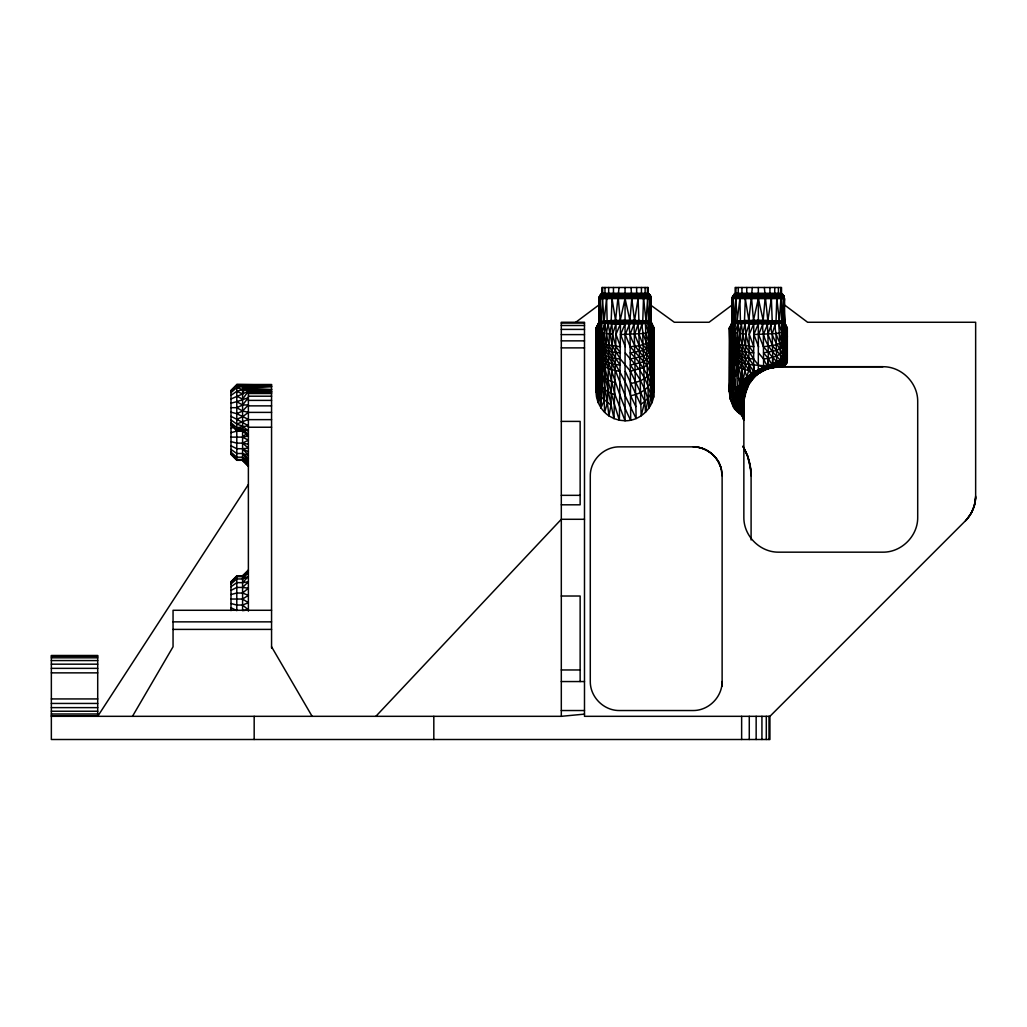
<?xml version="1.0" encoding="UTF-8"?>
<svg xmlns="http://www.w3.org/2000/svg" width="1027" height="1027" viewBox="0 0 1027 1027"><rect width="100%" height="100%" fill="white"/><g stroke="black" fill="none" stroke-linecap="round" stroke-linejoin="round"><path stroke-width="1.5" d="M650.72 297.316L650.361 295.686L649.898 297.727L649.719 295.571L651.131 298.587L650.938 304.878L650.938 297.085L599.177 297.085L599.062 322.208L600.025 322.799L648.165 323.184L648.512 332.453L651.105 345.906L643.236 350.515L630.231 352.864C643.21 364.534 651.631 379.939 653.467 397.462L651.079 331.349L651.131 298.587L650.361 295.686L648.23 293.286L601.873 293.286L599.755 295.686L598.972 298.587L599.909 341.798L603.17 354.495L608.369 368.411L615.032 394.702L625.058 420.775C640.553 421.006 654.25 407.295 654.032 391.8L654.032 328.062L651.131 322.26L651.131 298.587L649.436 294.492L647.446 293.286L647.446 287.496M651.85 324.031L650.207 321.772L650.052 297.085L647.446 293.286L649.244 295.455L649.436 294.492L600.679 294.492L598.972 299.101L600.679 294.492L602.669 293.286L602.669 287.496M735.948 287.496L735.948 293.286L733.958 294.492L732.264 298.587L732.264 322.26L729.363 328.062L729.363 391.8L730.223 398.784L732.726 405.344L738.041 406.358C732.572 377.795 761.097 365.445 784.269 362.017L785.129 362.403C790.058 341.734 782.292 319.744 784.41 298.587L783.64 295.686L781.521 293.286L781.521 287.496L735.152 287.496L735.152 293.286L732.456 297.085L732.264 304.891L709.079 322.26L674.315 322.26L650.361 304.878M732.675 297.316L733.034 295.686L733.483 297.727L733.676 295.571L732.264 298.587L732.444 304.878L732.456 297.085L732.264 299.101L732.456 297.085L784.217 297.085L784.41 322.26L787.311 328.062L787.311 360.349C786.361 369.771 775.103 365.098 769.287 368C775.064 365.882 785.257 369.181 785.963 360.413L784.333 322.337L783.498 321.772L783.524 298.587L782.779 295.686L780.725 293.286L780.725 287.496M651.105 298.806L650.938 304.878L650.797 297.381M602.669 293.286L600.615 295.686L599.871 298.587L599.896 321.772C611.476 326.175 628.729 322.837 642.093 323.646C666.022 321.554 632.221 320.27 629.615 323.839C627.548 340.181 639.243 352.338 649.77 363.019L654.032 391.8L651.041 322.208L651.131 298.587L598.972 298.587L598.985 304.916L575.8 322.26M784.217 297.085L784.23 304.878L784.217 297.085L784.41 304.878L807.594 322.26L975.65 322.26L975.65 496.195C975.637 505.323 971.914 514.322 965.47 520.792L769.929 716.32L584.491 716.32L584.491 322.26L561.307 322.26L561.307 716.32L51.35 716.32M597.2 365.728L598.317 402.879L599.421 394.163L601.912 332.543L599.871 298.587L599.062 322.208L596.084 328.062L596.084 391.8C596.199 401.313 601.065 410.543 608.96 415.896L607.419 403.02L609.319 333.801L611.861 323.749L612.528 334.109L615.789 346.407L620.436 352.903C612.952 352.017 603.876 351.529 598.638 345.354L613.966 418.567L608.96 415.896L610.975 405.139L612.528 334.109L616.059 323.813L615.982 334.34L620.488 346.779L606.084 344.597L598.844 340.733C604.659 367.422 610.834 394.214 619.397 420.223L613.966 418.567L615.982 334.34L620.488 323.839L619.397 420.223L625.058 420.775L625.058 323.852L607.188 323.069L606.61 298.587L608.664 293.286L608.664 287.496M738.259 287.496L738.259 293.286L735.756 298.587L734.883 321.361C733.933 339.847 740.711 358.423 751.096 373.777L755.744 374.996L767.875 368.423L780.199 366.588L785.437 364.855L765.141 369.412L757.656 373.751L750.095 380.542L756.129 374.816L762.342 370.606L770.032 367.743L781.277 366.421L785.129 362.403L784.41 298.587L732.264 298.587L732.354 322.337L753.779 323.839L753.587 371.299C743.946 380.555 731.147 390.311 732.726 405.344C734.305 411.763 743.291 413.611 743.856 420.159M599.319 304.493L598.972 298.587L600.384 295.571M732.893 303.928L732.29 298.806L732.264 304.878L733.034 304.878M653.3 326.612L654.032 328.062L654.032 391.8L651.131 322.26L653.66 329.564L653.66 380.889L650.669 356.664L649.346 352.826L643.069 344.867L638.897 333.993L637.947 323.146L638.91 320.514L638.088 298.587L636.637 293.286L636.637 287.496M735.127 406.114C733.599 394.959 738.285 384.214 746.796 377.012L748.696 370.554L749.338 323.813L748.041 323.171C743.946 323.351 735.602 325.174 733.188 321.772L733.15 298.587L733.894 295.686L735.948 293.286L734.138 295.455L733.958 294.492L782.715 294.492L784.012 297.316L782.715 294.492L780.725 293.286L782.535 295.455L782.715 294.492M599.177 297.085L599.165 304.878L599.011 298.806L599.255 303.081M650.797 304.493L651.002 298.228L650.502 303.928M783.96 366.01L767.875 368.231L760.185 371.967L752.059 378.295L746.796 377.012C741.699 359.129 731.198 342.286 733.304 322.799L730.107 386.909L730.223 398.784L733.432 405.524L737.604 387.359L743.176 380.362L741.661 368.411L736.449 354.495L733.188 341.798L732.456 297.085L732.444 304.878L732.79 304.287M743.856 400.62L743.856 517.39C743.638 535.991 760.019 552.372 778.62 552.167L882.925 552.167C901.526 552.372 917.92 535.991 917.702 517.39L917.702 401.493C917.92 382.891 901.526 366.511 882.925 366.716L780.905 366.716L783.357 366.241L782.51 366.061L770.879 367.589L763.536 370.169L755.744 375.304L748.105 383.841L754.896 376.075L760.339 371.915L770.815 367.499L772.137 364.97L784.269 362.017L785.565 358.577C783.601 346.317 773.626 336.779 775.372 323.646L740.467 323.069L739.902 298.587L741.943 293.286L741.943 287.496M650.938 304.878L650.964 297.933M740.583 412.636L741.058 413.509L734.87 408.797L733.997 406.718L736.718 406.576L740.583 412.636L743.818 413.162L743.856 402.828L743.805 419.221L741.751 411.711L733.869 405.947L735.512 408.862L742.239 414.6L741.61 412.713L732.726 405.344L738.952 407.141L743.651 418.515L742.803 405.806L743.625 403.598C739.684 381.364 761.431 366.267 780.982 363.083L782.767 362.595L782.844 357.922L781.444 323.184L749.338 323.813L745.807 334.109L745.037 369.617L743.176 380.362C745.166 381.8 748.144 382.712 750.301 381.133C758.131 369.694 771.996 366.228 784.679 363.442L786.502 360.246L786.592 328.524L785.501 328.268L785.141 333.916L784.371 322.26L785.141 324.031M738.041 406.358C740.159 407.514 744.947 401.929 743.253 405.395L743.843 419.594L743.124 404.587L743.856 402.828M596.828 374.419L598.613 323.107L596.443 329.847L596.443 332.35L598.613 323.71M625.34 346.895L620.578 334.52L625.058 323.852L626.663 323.184L626.714 321.207L625.058 320.244L611.193 320.514L599.062 322.208L651.041 322.208L651.85 333.916L652.222 328.268L653.3 328.524L653.3 372.506C656.009 354.482 641.554 341.015 642.093 323.646L634.057 323.813L630.064 334.507L630.706 420.223C621.091 401.878 615.892 381.762 608.536 362.634C602.618 350.181 599.563 336.612 600.025 322.799L596.648 397.449L597.83 390.619L600.32 332.029L601.938 323.184L614.441 321.297L641.246 321.438L642.774 320.732L650.207 321.772L651.041 322.208L651.85 339.013C652.235 334.635 651.516 329.5 654.032 328.062M730.107 374.419L731.904 323.107L729.722 329.847L729.722 380.889L730.813 332.812L731.904 323.107L731.532 324.198M752.534 378.501C751.109 383.713 744.665 388.27 740.146 383.816L741.34 379.939C739.517 366.562 733.342 354.238 732.123 340.733L739.363 344.597L753.779 346.779L749.274 334.34L753.779 323.839L759.941 323.184L760.006 321.207L758.337 320.244L744.485 320.514L732.354 322.337L729.363 391.8L730.107 386.909L732.687 403.983C744.793 410.286 744.793 395.164 746.809 387.449C751.417 378.398 755.461 373.956 764.614 369.669C751.366 375.253 743.189 389.451 743.625 403.598M784.102 302.952L784.204 297.869M598.972 298.587L599.011 322.26L596.443 380.889L597.714 328.152L598.613 323.351L596.084 391.8L596.815 386.909L599.421 394.163L600.975 407.899L604.261 400.44L606.443 333.428L608.023 323.646L612.272 345.945L620.398 359.039L630.385 371.235L644.815 401.364L645.534 412.289L648.332 397.731L645.431 323.466L646.137 321.656L643.351 297.085L641.439 293.286L641.439 287.496M729.363 391.8L731.904 323.351M743.856 419.658L743.856 417.912M597.945 348.346L598.613 326.817M651.131 300.5L650.938 297.085M731.237 348.346L731.904 326.817M740.634 384.316C736.95 390.607 735.974 398.283 738.233 405.241L737.052 406.371L735.242 400.633C738.606 380.439 758.054 367.923 776.823 363.956L776.001 333.57L782.908 332.093C781.188 302.734 791.971 350.104 784.782 323.633M599.011 300.834L599.1 298.228L598.972 304.878M597.573 357.037L598.253 323.71M730.852 357.037L731.532 323.71M743.856 405.126C744.472 409.824 737.874 408.9 734.87 408.797L734.741 407.809C737.656 408.181 743.83 408.643 743.779 404.522M744.87 391.467L743.856 401.493C741.969 379.271 763.78 365.137 783.691 363.545L786.053 360.22L785.86 326.432L784.782 325.533M737.027 407.231L741.943 410.62L743.83 417.463L743.33 411.66L741.34 408.528L735.229 406.358L740.223 413.38L735.512 408.862M743.176 380.362L741.34 379.939L742.611 333.801L741.301 323.646L739.722 333.428L737.604 387.359L735.268 386.717L731.519 380.85L730.505 377.679L730.479 365.728M774.73 287.496L774.73 293.286L776.643 297.085L779.429 321.656L778.723 323.466L781.804 332.453L785.681 351.568L786.952 331.798L785.86 335.367L785.501 347.383L785.257 343.994M598.317 339.655L599.062 322.208L614.441 321.297L615.545 320.36L619.05 287.496M651.079 331.349L650.091 322.799L649.629 332.093L642.722 333.57L644.815 401.364L641.143 415.884L638.897 333.993L642.093 323.646L651.041 322.208L650.245 298.587L648.512 321.361L643.865 321.541L642.774 320.732L643.493 298.587M731.609 339.655L732.302 322.26L729.722 330.681L730.813 325.636L730.454 364.136L731.532 325.148M748.696 370.554C741.93 369.027 734.228 366.061 731.314 359.206L733.124 383.893L735.961 392.019C733.881 396.358 733.65 402.096 736.077 406.281L736.693 405.229C732.161 387.718 748.901 374.881 762.586 367.846L763.613 365.111L763.356 334.507L768.119 323.171C771.2 324.725 795.129 322.131 777.144 321.541L776.053 320.732L776.771 298.587M785.141 324.673L785.321 343.198L785.86 330.258L786.952 330.681L784.41 322.26L785.141 339.013L785.681 329.269L786.952 329.564L787.054 360.297L783.575 364.932C768.53 365.407 751.764 372.583 746.578 387.885C744.896 393.328 744.614 403.508 736.128 400.889C738.837 384.676 752.2 371.735 767.259 366.254L768.427 364.418L772.137 364.97L772.895 363.301L772.188 333.993L775.372 323.646L784.333 322.337L734.883 321.361L733.15 298.587L732.354 322.337L747.72 321.297L748.824 320.36L752.342 287.496M613.466 287.496L613.466 293.286L612.118 297.085L611.193 320.514L610.385 321.387L601.629 322.812L599.062 322.208L596.084 391.8L596.084 328.062L596.803 326.612M732.302 322.26L731.904 330.643M743.792 399.31L742.97 403.637L745.371 391.146L748.811 383.597C748.221 389.117 742.007 391.608 737.835 388.424L735.55 391.043L737.951 323.466L737.078 321.669L739.902 298.587M733.214 322.581L743.676 321.387L744.485 320.514L745.397 297.085L746.745 293.286L746.745 287.496M604.98 287.496L604.98 293.286L602.464 298.587L601.591 321.361L604.107 321.015L606.61 298.587M652.222 347.383L652.581 335.367L653.66 331.798L651.49 323.633L652.222 325.392L652.222 347.383L651.978 343.994M653.3 372.506L653.66 363.032L651.131 322.26L653.66 330.681L652.581 330.258L652.042 343.198L651.85 323.877M598.253 325.148L597.162 364.136L597.521 325.636L596.443 330.681L598.972 322.26L598.613 330.643M598.972 300.5L599.139 297.933M732.302 300.834L732.418 297.933M784.14 303.081L784.294 298.228L784.076 304.493M733.869 405.947L739.787 413.342L736.308 409.889L742.662 409.298L743.856 407.629M652.53 357.037L652.941 364.136L653.66 345.188L651.131 322.26L653.66 336.265L652.581 355.766L652.35 352.685M598.613 324.904L597.894 347.383L597.894 325.52L597.162 330.668L596.443 354.11L598.972 322.26L596.443 340.72L597.521 327.074M598.972 322.26L596.443 367.499L598.073 324.968L598.073 343.198M732.585 297.381L732.328 302.644L732.649 299.088L732.264 300.5M731.904 324.904L731.173 347.383L731.173 325.52L730.454 330.668L729.722 354.11L732.264 322.26L729.722 340.72L729.363 389.259L732.264 322.26L729.722 367.499L731.352 324.968L731.352 343.198M600.975 407.899L604.672 323.466L603.799 321.669L599.884 322.35M784.782 328.088L785.141 328.82L785.321 327.266L786.233 327.485C781.521 337.549 793.152 357.563 782.754 364.867C776.836 366.69 770.468 366.6 764.666 369.014C750.275 374.508 737.181 390.029 739.953 406.076L741.083 404.599L740.634 397.141L741.597 389.798L745.358 381.53L748.336 377.718L758.311 369.681L775.013 364.624L773.652 366.947L765.025 369.412L755.256 374.971L760.725 371.658L759.531 371.53M645.996 321.015L647.639 298.587L645.123 293.286L645.123 287.496M758.311 369.681L758.337 323.852L753.869 334.52L758.619 346.895M764.332 287.496L768.119 323.171L779.288 321.015L780.918 298.587L778.415 293.286L778.415 287.496M784.384 298.806L784.23 304.878L784.192 302.054M736.693 405.229C737.681 380.709 761.328 365.856 783.691 363.545L785.09 363.571L786.4 361.517L786.233 351.388M733.175 322.35L737.078 321.669L732.354 322.337L784.333 322.337L783.524 298.587L781.804 321.361L776.771 323.056C776.733 318.652 765.924 323.377 762.894 323.839L758.619 334.584L763.459 346.754L772.753 357.435L772.137 364.97L768.324 358.397L763.51 352.864L776.528 350.515L784.384 345.906M785.989 361.491L784.41 322.26L786.952 345.188L787.196 361.594C785.514 362.184 785.976 359.527 787.311 360.349M631.053 287.496L631.798 298.587L629.898 320.27L631.014 321.233L630.822 323.184L634.057 323.813L636.137 418.567L625.366 396.152L615.417 370.554L605.904 350.181L603.568 343.75L601.912 332.543L604.672 323.466L618.806 321.246L620.205 320.27L625.058 298.587L629.898 320.27L642.774 320.732M765.089 298.587L763.177 320.27L764.306 321.233L774.525 321.438L776.053 320.732L783.498 321.772M740.981 405.755C736.205 391.043 746.064 373.327 760.558 369.322C761.135 369.887 761.803 370.721 762.714 370.58M743.946 398.142L745.05 389.246L748.234 381.941M650.296 296.341L650.361 295.686L599.755 295.686L599.537 296.842M784.089 297.381L783.64 295.686L733.034 295.686L732.816 296.842L733.958 294.492M975.65 496.195C975.522 505.348 971.837 514.232 965.47 520.792M631.798 298.587L634.84 323.171L641.207 321.708L643.865 321.541L643.493 323.056L650.207 321.772M783.19 297.727L783.64 295.686L783.858 296.842M599.627 296.79L600.294 295.827M730.223 398.784L733.612 332.029L735.229 323.184L743.715 321.669L776.053 320.732M596.443 380.889L596.443 334.032L597.521 326.599L596.443 329.847L596.084 328.062M743.818 413.162L743.034 407.886L741.109 405.935L738.259 406.576L737.822 407.231L741.443 413.573C749.312 419.773 736.757 409.337 734.741 407.809M596.443 332.35L597.521 326.124L596.803 328.049L596.803 372.506M742.957 404.535L743.741 389.695L745.833 385.561M756.206 374.829C747.142 381.325 742.187 393.251 743.343 404.073C740.814 391.698 749.351 377.268 760.185 371.967M722.122 681.556C722.212 697.063 708.656 710.633 693.148 710.53L619.255 710.53C603.748 710.633 590.191 697.063 590.281 681.556L590.281 475.835C590.191 460.327 603.748 446.758 619.255 446.861L693.148 446.861C708.63 446.527 722.417 460.353 722.122 475.835L722.122 686.293M647.639 298.587L648.512 321.361L649.5 321.939L648.165 323.184L650.9 341.182L648.936 342.646L639.179 345.714L630.18 346.754L625.327 334.584L629.615 323.839L626.663 323.184L638.306 321.348L634.57 320.36L626.714 321.528L599.922 322.581M780.918 298.587L781.804 321.361L782.779 321.939L781.444 323.184L784.962 344.956M650.515 322.08C644.84 322.375 634.596 321.027 626.714 321.528M748.105 383.841L755.744 374.996L759.877 372.005L767.875 368.423L767.259 366.254L768.324 358.397L776.694 356.164L783.742 351.748M740.069 400.979C740.583 386.653 750.84 371.299 764.191 368.334C766.771 370.413 762.329 369.925 760.904 371.581M730.813 327.074L729.722 340.72L729.363 328.062L730.081 326.612M744.139 397.59C745.127 388.732 749.659 380.439 756.437 374.675L750.506 380.388L753.792 376.935M634.57 320.36L638.088 298.587M730.505 377.679L731.108 390.619L734.536 395.793L732.687 403.983L735.191 332.543L737.951 323.466L752.098 321.246L753.497 320.27L756.668 321.207L758.337 320.244L767.849 320.36L771.38 298.587L769.929 293.286L769.929 287.496M975.611 497.723L974.328 505.682L971.247 513.141L966.51 519.688M650.913 297.869L650.874 299.884M781.303 321.952L781.098 322.863L783.794 322.08M625.353 371.517L640.591 404.343C647.267 400.389 652.453 393.611 653.467 385.805M882.925 366.716L778.62 366.716C768.517 366.78 786.079 367.666 786.823 362.788L784.41 322.26M596.443 334.032L598.613 323.466M731.904 323.466L729.722 334.032L730.813 326.599L729.722 329.847L729.363 328.062M599.036 300.218L599.203 302.054M742.97 403.637L743.895 399.747M744.934 392.879L744.126 396.217L747.425 385.022L749.633 381.556M770.276 367.191C771.97 366.626 780.25 367.897 781.598 363.301C761.251 366.203 740.788 379.207 738.233 401.146L739.722 405.023L739.016 406.268L738.233 405.241M652.158 348.346L651.875 349.501L651.105 345.906M651.413 330.964L651.49 324.262L652.402 325.918L652.402 351.568L653.66 334.032L651.49 323.069L652.581 325.161M784.692 330.964L784.782 324.262L785.681 325.918L785.681 351.568M731.904 323.71L729.722 332.35L730.813 326.124L730.081 328.049L730.081 372.506M785.86 355.766L785.385 361.299C781.894 347.909 769.056 338.358 771.226 323.146L772.188 320.514L771.38 298.587M745.653 389.785L744.023 395.703M732.444 304.878L732.456 297.085M650.913 302.054L650.361 295.686L649.436 294.492M744.254 393.932L745.538 389.952M749.582 382.378L745.961 388.617L751.315 379.887L748.529 383.572L744.729 393.277L749.004 383.161L757.656 373.751C745.114 377.345 749.851 403.534 734.536 395.793L732.983 399.195L730.916 368.436L735.666 375.972L731.725 349.976C736.436 356.998 745.949 358.089 753.677 359.039L758.632 365.368L763.793 367.692M230.998 390.889L236.788 385.292L242.59 386.499L243.091 388.116L242.59 389.631L236.788 391.287L230.998 395.395M638.255 323.749L634.647 334.314L639.179 345.714L649.552 357.922L650.874 361.581L653.66 383.11M771.534 323.749L767.926 334.314L768.427 364.418M786.4 361.517L787.311 336.137L784.782 323.069L785.141 323.71M783.96 356.664L780.982 363.083L778.723 323.466M652.543 379.014C649.565 388.463 639.962 394.201 630.604 395.716C624.159 373.648 606.469 356.33 603.966 333.005L599.242 331.503M743.741 389.695L740.929 400.761L742.47 404.946L743.112 403.252C736.86 385.561 755.32 369.399 771.277 365.445L767.259 366.254C755.461 364.11 738.875 366.819 731.519 354.585L735.268 386.717M773.652 366.947L767.875 368.423L781.547 365.869L784.166 361.581L782.844 357.922L772.471 345.714L767.926 334.314L767.336 323.813L764.114 323.184L764.306 321.233L759.993 321.528M230.998 453.908L236.788 459.518L242.59 459.518L248.38 465.642L242.59 460.301L236.788 460.301L230.998 454.512L230.998 390.299L236.788 384.509L271.564 385.009L236.788 385.292L271.564 386.499L243.091 388.116L244.387 389.349L242.59 393.957L230.998 398.99M746.038 387.757L747.643 384.059M652.132 369.553C648.653 378.116 639.089 382.198 630.488 383.482M745.961 388.617L747.579 385.035M743.792 405.793L743.124 404.587L738.952 407.141M746.449 388.078L749.004 383.161M784.269 362.017C765.269 366.498 740.274 375.728 742.47 400.004M770.147 367.576L782.754 364.867L767.297 368.616L771.072 366.998M132.483 716.32L173.049 646.779L173.049 610.282L271.564 610.282M748.452 384.149C752.444 376.434 759.659 370.708 767.849 368.013M784.679 363.442L786.258 360.233M248.38 484.526L97.706 716.32L97.706 655.483L51.35 655.483L51.35 739.504L769.929 739.504L769.929 716.32M735.961 392.019L733.984 394.946L733.124 383.893M745.243 385.626C752.277 372.429 766.758 365.368 781.213 364.084M782.921 366.459L779.275 366.716L783.331 365.869M782.754 366.164L780.52 366.716L786.823 362.788M650.874 361.581L643.762 367.461L630.385 371.235M750.583 380.876C757.451 366.716 777.619 367.576 783.588 365.381M752.958 377.91C747.142 382.249 746.899 397.821 736.667 392.442M747.72 381.967C755.307 371.158 768.196 365.728 780.995 364.457M767.849 320.36L771.598 321.348L759.941 323.184L762.894 323.839C761.174 338.474 770.353 350.425 780.238 360.002L772.895 363.301L776.823 363.956L782.844 357.922M650.669 356.664L643.595 361.812L630.334 365.111C639.487 377.32 648.114 392.391 649.141 407.899L651.015 393.585L648.512 332.453L645.431 323.466M750.095 380.542L754.742 375.689M245.479 573.413L248.38 570.19L242.59 575.852L236.788 575.852L230.998 581.654L230.998 610.629M230.998 583.978L236.788 578.958L242.59 578.958L248.38 572.553L242.59 576.648L236.788 576.648L230.998 582.245M230.998 586.738L236.788 582.643L242.59 582.643L248.38 576.391L242.59 578.958M784.731 364.508L785.822 362.724M242.59 576.648L248.38 570.434L242.59 575.852L242.59 610.629L248.38 609.897L242.59 605.031L236.788 605.031L230.998 603.529M375.869 716.32L561.307 519.29L584.491 519.29M751.392 378.899L760.519 371.697L767.888 368.295L762.342 370.606M781.817 366.215L775.269 366.626L775.847 366.138M751.43 379.81L756.938 374.303L765.346 369.361M230.998 590.345L236.788 587.444L242.59 587.444L248.38 581.718L242.59 582.643M750.968 378.963L752.752 377.204M650.463 351.748L643.415 356.164L630.283 358.988L625.34 353.044M782.664 366.061L786.233 363.892L785.244 363.468L782.715 365.651M781.817 366.716C778.659 365.933 778.851 368.051 784.037 365.394M750.763 378.398C758.555 370.465 769.403 365.959 780.43 365.188M246.056 433.997L242.59 437.117L230.998 437.117M743.253 405.395L740.66 406.808L739.748 406.358L743.856 420.338L742.328 416.217M735.191 405.01L734.241 405.858L733.625 399.862L736.128 400.889M784.179 341.182L776.348 344.867L763.459 346.754M230.998 392.622L236.788 387.615L242.59 386.499L271.564 386.499M230.998 594.53L236.788 593.028L242.59 593.028L248.38 588.163L242.59 587.444M755.744 375.304L758.504 373.135M781.765 366.511L776.219 366.806L779.852 366.138M755.846 374.894L765.102 369.438L755.564 374.945L762.227 370.58M759.518 371.979C748.169 378.86 740.981 392.16 741.892 405.331C734.356 395.164 742.251 379.951 751.828 373.815C754.486 372.223 756.655 369.617 759.248 371.915M755.564 374.945L765.025 369.412M755.256 374.971L757.605 373.315M230.998 599.036L242.59 599.036L248.38 595.326L242.59 593.028M776.823 363.956C782.664 364.418 768.979 369.219 780.135 366.511L775.064 366.755C794.179 365.715 762.727 367.05 763.536 370.169L770.674 367.615L779.519 365.971M626.714 321.207L629.898 320.27L625.058 320.244L610.77 323.133L610.385 321.387L607.342 320.732M778.62 366.716L770.597 367.666L778.62 366.716L775.667 366.318M651.041 322.208L649.372 322.709L650.489 322.337M760.339 371.71L765.102 369.438M759.954 371.671L764.871 369.322M230.998 428.426L234.477 426.693M768.697 368.167C776.694 365.907 758.517 370.773 772.522 367.191M764.781 369.245L759.749 371.607L764.691 369.155L761.957 370.233M230.998 407.68L236.788 407.68L242.59 405.023L248.38 404.895L242.59 411.018L236.788 413.688L230.998 412.186M761.559 370.233L771.123 366.832L780.135 365.471M783.691 363.545L774.628 365.753M230.998 416.371L236.788 419.273L242.59 416.795L248.38 412.302L242.59 411.018L236.788 407.68M236.788 401.685L248.38 397.667L242.59 405.023L236.788 401.685L230.998 403.187M763.934 367.923L767.477 366.459M242.59 605.031L248.38 602.733L242.59 599.036M740.069 411.737L737.476 411.917L737.104 410.864L743.818 410.094L742.932 406.795L741.109 405.935M230.998 419.979L236.788 424.074L248.38 419.401L236.788 413.688M764.884 369.245L767.862 368.154M764.46 368.732L771.161 366.652M783.768 322.337L782.664 322.709L783.37 322.799L785.077 339.655M649.5 321.939L645.829 322.979M782.779 321.939L779.121 322.979M767.503 368.539L781.547 365.869M766.63 368.86L770.879 367.589M760.006 321.207L763.177 320.27L758.337 298.587L753.497 320.27L751.584 298.587M230.998 422.739L236.788 427.758L248.38 425.743L236.788 419.273M230.998 432.624L236.788 431.122L242.59 431.122L242.59 460.301L248.38 466.078L242.59 459.518L246.056 462.124M637.947 323.146L646.137 321.656M771.226 323.146L779.429 321.656M769.955 367.807L771.251 367.512M745.294 298.587L748.824 320.36L752.111 321.554L744.062 323.133L743.676 321.387L740.621 320.732M626.688 322.388L635.148 321.284M759.98 322.388L768.427 321.284M618.305 298.587L620.205 320.27L623.389 321.528L614.762 323.171L614.441 321.297L611.193 320.514M756.668 321.207L748.041 323.171L747.72 321.297L744.485 320.514M248.38 436.026L242.59 437.117L248.38 440.172L242.59 443.125L236.788 443.125L230.998 441.623M623.389 321.528L623.415 322.388L619.011 323.184L618.806 321.246L615.545 320.36L612.015 298.587M756.681 321.528L756.706 322.388L752.303 323.184L752.111 321.554M230.998 424.472L236.788 430.069L242.59 429.132L248.38 430.904L242.59 426.154L236.788 424.074M236.788 391.287L242.59 393.957L248.38 391.094L271.564 389.631L242.59 389.631L236.788 387.615M772.355 367.281L779.108 366.228M781.316 366.511L779.686 366.716L781.534 366.511M758.619 353.044L763.562 358.988L768.324 358.397M773.793 366.857L780.135 366.511M603.825 321.875L606.803 321.515L604.107 321.015L602.464 298.587M737.116 321.875L740.095 321.515L737.399 321.015L735.756 298.587M642.722 333.57L620.578 334.52M776.001 333.57L753.869 334.52M561.307 716.32L584.491 714.124M776.361 366.793L778.209 366.69L774.859 366.844L776.566 366.755M230.998 425.062L236.788 430.865L242.59 430.672L248.38 434.537L242.59 429.132L236.788 427.758M775.475 366.485L777.529 366.421M599.858 322.042L601.463 321.99M733.137 322.042L734.754 321.99M244.387 389.349L248.38 391.094L271.564 391.634L248.38 392.25L271.564 392.481L248.38 392.481M740.57 411.737C745.268 413.226 743.792 408.027 740.66 406.808L743.856 418.888L741.43 406.551M248.38 391.788L271.564 391.634M735.152 293.286L781.521 293.286M561.307 323.081L584.491 323.081M561.307 325.495L584.491 325.495M561.307 329.397L584.491 329.397M561.307 334.609L584.491 334.609M561.307 340.861L584.491 340.861M561.307 347.883L584.491 347.883M248.38 393.521L271.564 393.521M248.38 396.204L271.564 396.204M248.38 400.389L271.564 400.389M248.38 405.87L271.564 405.87M248.38 412.392L271.564 412.392M248.38 419.632L271.564 419.632M561.307 421.391L580.139 421.391L580.139 504.809L561.307 504.809M248.38 427.232L271.564 427.232M230.998 449.415L236.788 453.51L242.59 453.51L248.38 460.93L242.59 457.195L236.788 457.195L230.998 452.175M561.307 495.335L580.139 495.335M561.307 596.019L580.139 596.019L580.139 681.556M173.049 621.861L271.564 621.861M173.049 629.397L271.564 629.397M51.35 656.073L97.706 656.073M51.35 657.806L97.706 657.806M51.35 660.566L97.706 660.566M51.35 664.174L97.706 664.174M51.35 668.359L97.706 668.359M561.307 669.963L580.139 669.963M51.35 672.865L97.706 672.865M561.307 681.556L584.491 681.556M51.35 698.938L97.706 698.938M51.35 703.444L97.706 703.444M51.35 707.629L97.706 707.629M561.307 710.53L584.491 710.53M51.35 711.236L97.706 711.236M51.35 713.996L97.706 713.996M51.35 715.729L97.706 715.729M737.887 411.75L740.647 413.445L737.104 410.864M733.188 321.772L734.729 321.849M599.896 321.772L601.45 321.849M648.011 321.952L640.848 323.107L641.246 321.438L638.91 320.514M243.091 388.116L271.564 389.631M740.146 383.816L731.917 345.354C737.168 351.529 746.231 352.017 753.728 352.903L749.081 346.407L745.807 334.109L739.722 333.428L737.951 323.466M612.528 334.109L606.443 333.428L604.672 323.466M236.788 430.069L242.59 430.672L248.38 436.424M620.398 359.039C612.67 358.089 603.157 356.998 598.433 349.976L607.419 403.02L604.569 412.289L604.261 400.44L598.227 354.585C602.464 362.338 612.323 364.174 620.347 365.163C613.273 355.868 607.83 345.149 606.443 333.428M693.148 446.861C706.101 446.925 718.245 456.296 721.275 468.928M620.295 371.299C611.938 370.259 601.809 367.602 598.035 359.206L601.578 397.462L610.975 405.139M248.38 444.255L242.59 443.125L248.38 448.183L242.59 448.709L236.788 448.709L230.998 445.821M733.098 296.341L733.573 295.827M738.259 406.576L742.662 409.298L743.83 414.677M698.758 447.413C707.205 449.12 714.445 454.717 718.682 462.163M615.224 382.622C607.779 380.709 600.012 376.203 597.624 368.436L599.421 394.163M615.032 394.702C606.88 392.301 599.229 386.255 597.226 377.679M779.288 321.015L781.329 321.785L774.14 323.107L774.525 321.438L772.188 320.514M732.521 331.503L737.245 333.005C738.747 347.023 745.486 359.976 753.587 371.299L754.473 371.684L753.638 365.163C746.565 355.868 741.109 345.149 739.722 333.428M230.998 607.727L236.788 610.629L236.788 575.852M236.788 396.088L242.59 399.208L248.38 391.094L248.38 611.129M248.38 451.893L242.59 448.709L248.38 455.295L242.59 453.51L248.38 458.324M736.718 406.576L742.418 410.543L743.83 417.463M738.272 378.103L741.34 379.939M734.703 406.91L741.25 411.724L743.522 418.079L742.251 405.331L743.805 408.605M248.38 464.628L242.59 459.518L248.38 465.18M242.59 460.301L248.38 465.924M242.59 457.195L248.38 463.036M772.753 357.435L776.874 361.812M630.283 358.988C642.016 370.516 650.425 386.486 651.811 402.892L652.132 391.069L649.629 332.093M630.18 346.754L647.151 365.394L650.181 373.199L652.954 388.463L653.467 397.462M599.819 296.341L599.755 295.686L600.204 297.727M782.998 295.571L783.575 296.341M785.86 325.161L784.782 323.223L785.141 324.352M753.677 359.039L745.551 345.945L742.611 333.801L745.14 323.749L745.807 334.109M786.952 329.564L786.592 326.612M740.12 412.623L736.231 407.167L742.2 411.711L743.702 416.936M738.631 412.572L739.286 413.637M271.564 646.779L312.118 716.32M742.739 446.193C748.349 454.987 751.019 465.449 751.096 475.835L751.096 539.958M763.562 358.988L767.259 366.254M651.49 325.533L652.581 326.432L652.581 355.766M651.49 328.088L651.85 328.82L652.042 327.266L652.941 327.485L652.941 364.136M650.476 298.549L651.067 300.218M630.604 395.716L635.841 406.564M750.788 469.865L747.605 456.014L743.33 446.861L748.157 457.618M718.232 461.341L721.134 468.338L722.122 475.835M651.49 323.466L651.85 324.352M784.025 299.088L784.41 300.5M784.782 323.941L785.501 325.392L785.501 347.383M779.249 333.043L785.36 354.033M645.957 333.043L652.081 354.033M747.605 456.014L750.211 465.77L751.096 475.835M743.381 417.732L742.919 416.423L743.83 418.605M748.799 364.521L751.096 373.777M785.565 358.577L785.963 360.413M600.679 294.492L600.859 295.455M743.664 402.391L743.792 403.097M783.37 322.799L784.769 340.425M650.091 322.799L651.477 340.425M783.64 295.686L783.755 296.79M650.361 295.686L650.476 296.79M732.598 304.493L732.379 298.228L732.405 300.256M786.592 357.203L786.836 360.272L786.592 341.914M743.805 419.491L743.856 420.338M784.256 297.933L784.358 300.218M783.768 331.721L785 360.092L784.166 361.581L782.908 332.093M650.489 331.721L652.954 388.463M756.706 322.388L756.732 323.184M623.415 322.388L623.44 323.184M732.482 297.869L732.521 299.884M599.19 297.869L599.242 299.884M785.141 323.877L785.141 339.013M769.005 716.32L769.005 739.504M766.296 716.32L766.296 739.504M761.931 716.32L761.931 739.504M758.337 287.496L758.337 320.244M756.154 716.32L756.154 739.504M749.274 716.32L749.274 739.504M741.635 716.32L741.635 739.504M730.813 325.161L730.813 355.766M648.23 293.286L648.23 287.496L601.873 287.496L601.873 293.286M625.058 287.496L625.058 320.244M597.521 325.161L597.521 355.766M433.818 716.32L433.818 739.504M271.564 648.076L271.564 384.509L236.788 384.509L236.788 430.865M254.17 716.32L254.17 739.504M242.59 386.499L242.59 430.672M236.788 431.122L236.788 460.301M598.613 323.107L598.253 324.198L598.613 323.223M757.348 373.276L754.935 374.958L757.451 373.315M764.589 369.04L762.06 370.285L764.691 369.155M651.85 324.198L651.49 323.146L651.85 324.198"/></g></svg>
